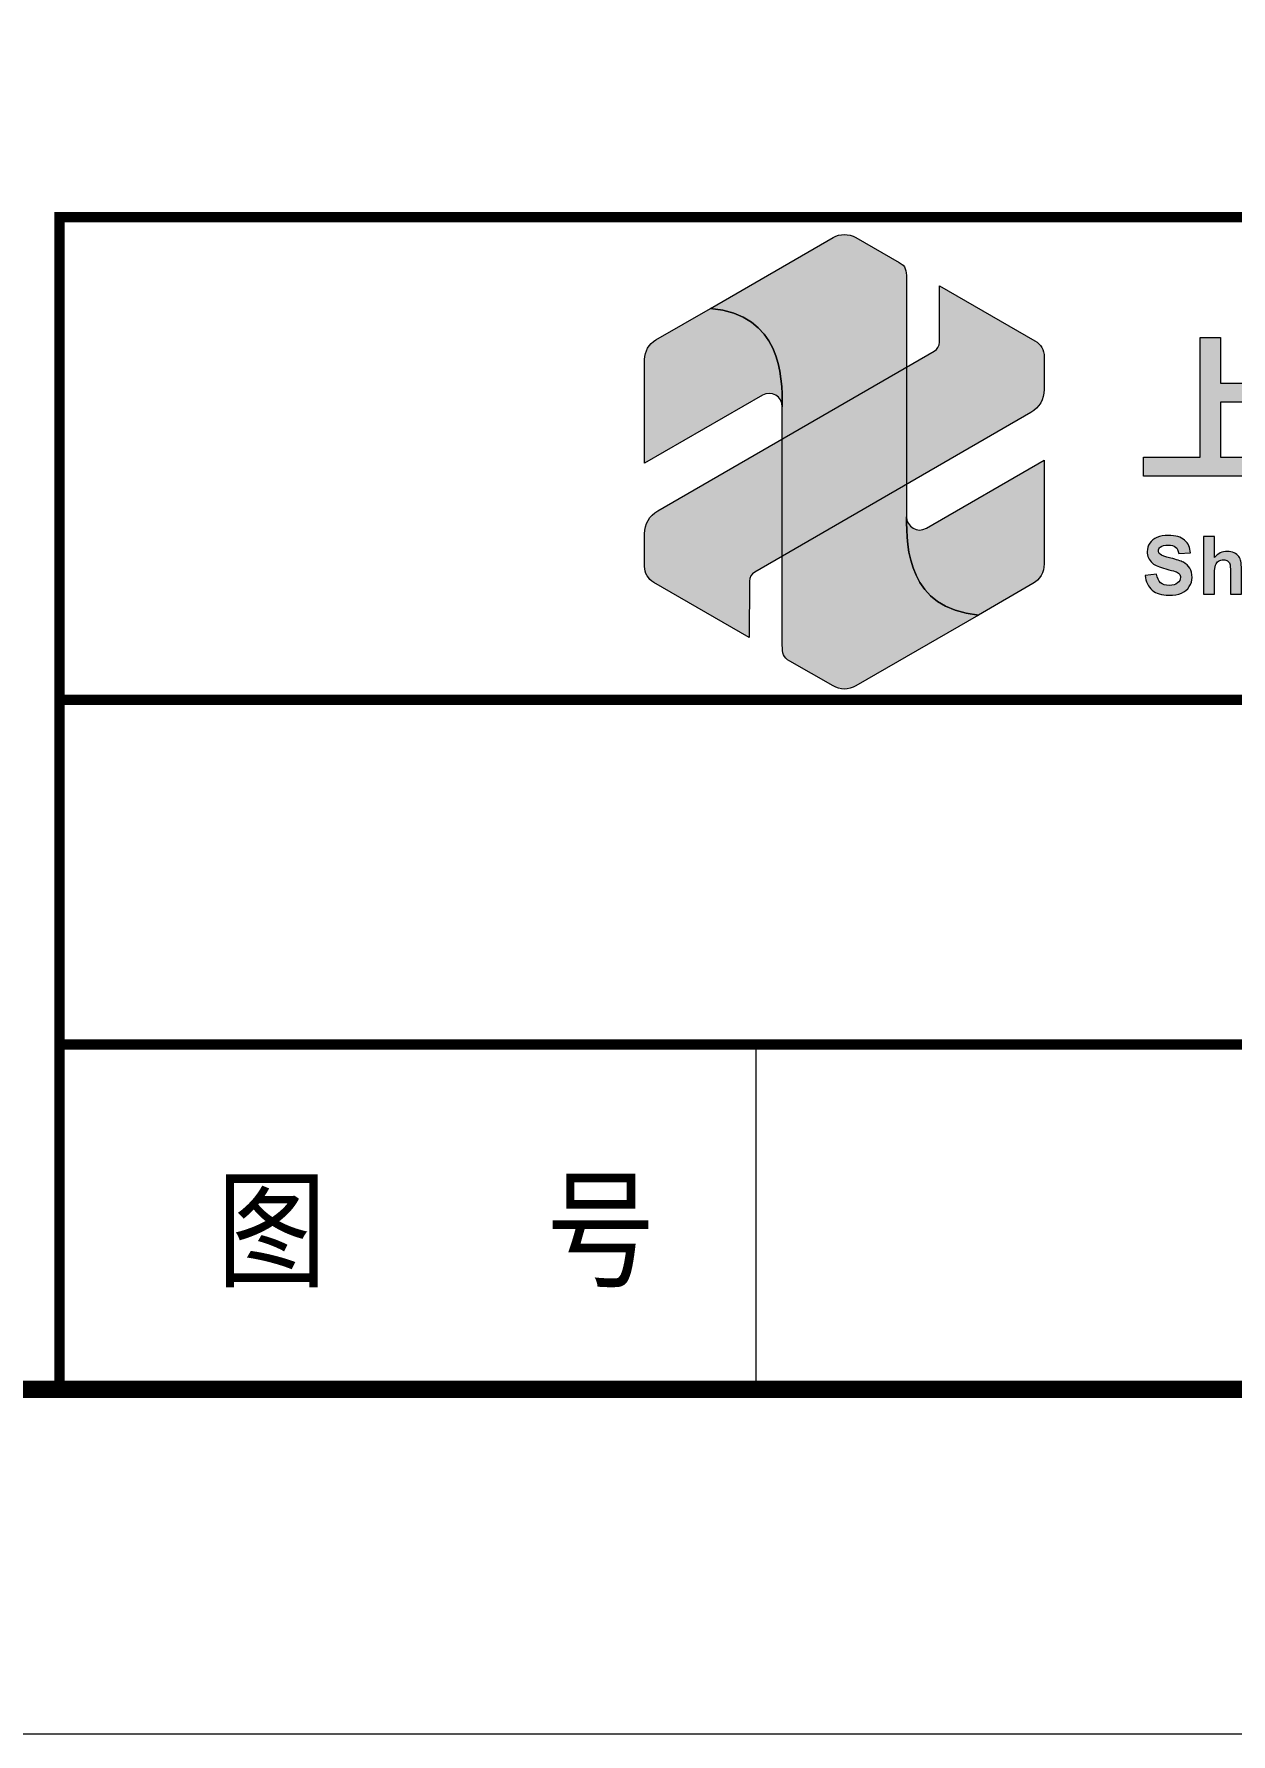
# Model space of a CAD drawing. Extents: x 148 to 221443, y -36682 to 6758.
# Drawn here: x 68713 to 69408, y -36118 to -35132 of the extents above; entities that cross this region are included whole.
import ezdxf
from ezdxf.enums import TextEntityAlignment as Align

# ---------------------------------------------------------------- set-up
doc = ezdxf.new("R2010")
doc.units = 0
doc.header["$LTSCALE"] = 10
doc.header["$MEASUREMENT"] = 0
doc.layers.add('2（细实线）', color=3, linetype='Continuous', lineweight=20)
doc.layers.add('图框层', color=7, linetype='Continuous', lineweight=15)
doc.layers.add('图层 1', color=7, linetype='Continuous')
doc.styles.add('tkhz2', font='')
doc.styles.get('tkhz2').set_extended_font_data('SimSun')

# ---------------------------------------------------------------- blocks, each defined once
blk = doc.blocks.new('block 3')
at = {"layer": '图层 1', "true_color": 0x0f208a}
h = blk.add_hatch(color=166, dxfattribs=at)
edge = h.paths.add_edge_path()
edge.add_spline(control_points=[(73.493, -141.42), (73.493, -141.42), (69.748, -143.582), (69.748, -143.582), (71.899, -143.781), (71.944, -145.62), (71.944, -146.584), (71.944, -146.584), (71.944, -153.861), (71.944, -153.861), (71.944, -154.116), (71.964, -154.233), (72.171, -154.351), (72.171, -154.351), (73.493, -155.106), (73.493, -155.106), (73.714, -155.233), (73.967, -155.234), (74.187, -155.106), (74.187, -155.106), (77.933, -152.944), (77.933, -152.944), (75.782, -152.745), (75.736, -150.907), (75.736, -149.942), (75.736, -149.942), (75.736, -142.665), (75.736, -142.665), (75.736, -142.41), (75.716, -142.293), (75.509, -142.175), (75.509, -142.175), (74.187, -141.42), (74.187, -141.42), (73.966, -141.294), (73.714, -141.293), (73.493, -141.42)], knot_values=[0, 0, 0, 0, 1, 1, 1, 2, 2, 2, 3, 3, 3, 4, 4, 4, 5, 5, 5, 6, 6, 6, 7, 7, 7, 8, 8, 8, 9, 9, 9, 10, 10, 10, 11, 11, 11, 12, 12, 12, 12], degree=3, periodic=0)
at = {"layer": '图层 1', "true_color": 0x4cab26}
h = blk.add_hatch(color=74, dxfattribs=at)
edge = h.paths.add_edge_path()
edge.add_spline(control_points=[(79.94, -146.057), (79.94, -146.057), (79.94, -145.06), (79.94, -145.06), (79.94, -144.852), (79.837, -144.673), (79.657, -144.569), (79.657, -144.569), (76.747, -142.889), (76.747, -142.889), (76.747, -142.889), (76.741, -144.609), (76.741, -144.609), (76.74, -144.727), (76.681, -144.828), (76.579, -144.888), (76.579, -144.888), (68.145, -149.76), (68.145, -149.76), (67.888, -149.908), (67.74, -150.163), (67.74, -150.46), (67.74, -150.46), (67.74, -151.457), (67.74, -151.457), (67.74, -151.665), (67.843, -151.844), (68.024, -151.948), (68.024, -151.948), (70.933, -153.628), (70.933, -153.628), (70.933, -153.628), (70.94, -151.91), (70.94, -151.91), (70.94, -151.792), (70.999, -151.69), (71.101, -151.631), (71.101, -151.631), (79.535, -146.758), (79.535, -146.758), (79.793, -146.609), (79.94, -146.354), (79.94, -146.057)], knot_values=[0, 0, 0, 0, 1, 1, 1, 2, 2, 2, 3, 3, 3, 4, 4, 4, 5, 5, 5, 6, 6, 6, 7, 7, 7, 8, 8, 8, 9, 9, 9, 10, 10, 10, 11, 11, 11, 12, 12, 12, 13, 13, 13, 14, 14, 14, 14], degree=3, periodic=0)
at = {"layer": '图层 1', "lineweight": 0}
for points, knots in [([(73.493, -141.42), (73.493, -141.42), (69.748, -143.582), (69.748, -143.582), (71.899, -143.781), (71.944, -145.62), (71.944, -146.584), (71.944, -146.584), (71.944, -153.861), (71.944, -153.861), (71.944, -154.116), (71.964, -154.233), (72.171, -154.351), (72.171, -154.351), (73.493, -155.106), (73.493, -155.106), (73.714, -155.233), (73.967, -155.234), (74.187, -155.106), (74.187, -155.106), (77.933, -152.944), (77.933, -152.944), (75.782, -152.745), (75.736, -150.907), (75.736, -149.942), (75.736, -149.942), (75.736, -142.665), (75.736, -142.665), (75.736, -142.41), (75.716, -142.293), (75.509, -142.175), (75.509, -142.175), (74.187, -141.42), (74.187, -141.42), (73.966, -141.294), (73.714, -141.293), (73.493, -141.42)], [0, 0, 0, 0, 1, 1, 1, 2, 2, 2, 3, 3, 3, 4, 4, 4, 5, 5, 5, 6, 6, 6, 7, 7, 7, 8, 8, 8, 9, 9, 9, 10, 10, 10, 11, 11, 11, 12, 12, 12, 12]), ([(79.94, -146.057), (79.94, -146.057), (79.94, -145.06), (79.94, -145.06), (79.94, -144.852), (79.837, -144.673), (79.657, -144.569), (79.657, -144.569), (76.747, -142.889), (76.747, -142.889), (76.747, -142.889), (76.741, -144.609), (76.741, -144.609), (76.74, -144.727), (76.681, -144.828), (76.579, -144.888), (76.579, -144.888), (68.145, -149.76), (68.145, -149.76), (67.888, -149.908), (67.74, -150.163), (67.74, -150.46), (67.74, -150.46), (67.74, -151.457), (67.74, -151.457), (67.74, -151.665), (67.843, -151.844), (68.024, -151.948), (68.024, -151.948), (70.933, -153.628), (70.933, -153.628), (70.933, -153.628), (70.94, -151.91), (70.94, -151.91), (70.94, -151.792), (70.999, -151.69), (71.101, -151.631), (71.101, -151.631), (79.535, -146.758), (79.535, -146.758), (79.793, -146.609), (79.94, -146.354), (79.94, -146.057)], [0, 0, 0, 0, 1, 1, 1, 2, 2, 2, 3, 3, 3, 4, 4, 4, 5, 5, 5, 6, 6, 6, 7, 7, 7, 8, 8, 8, 9, 9, 9, 10, 10, 10, 11, 11, 11, 12, 12, 12, 13, 13, 13, 14, 14, 14, 14]), ([(69.748, -143.582), (69.748, -143.582), (68.087, -144.541), (68.087, -144.541), (67.867, -144.668), (67.741, -144.887), (67.741, -145.142), (67.741, -145.142), (67.741, -148.31), (67.741, -148.31), (67.741, -148.31), (71.337, -146.234), (71.337, -146.234), (71.608, -146.077), (71.944, -146.272), (71.944, -146.584), (71.944, -145.62), (71.899, -143.781), (69.748, -143.582)], [0, 0, 0, 0, 1, 1, 1, 2, 2, 2, 3, 3, 3, 4, 4, 4, 5, 5, 5, 6, 6, 6, 6]), ([(77.933, -152.944), (77.933, -152.944), (79.593, -151.985), (79.593, -151.985), (79.813, -151.858), (79.94, -151.639), (79.94, -151.384), (79.94, -151.384), (79.94, -148.216), (79.94, -148.216), (79.94, -148.216), (76.343, -150.293), (76.343, -150.293), (76.073, -150.449), (75.736, -150.254), (75.736, -149.942), (75.736, -150.907), (75.782, -152.745), (77.933, -152.944)], [0, 0, 0, 0, 1, 1, 1, 2, 2, 2, 3, 3, 3, 4, 4, 4, 5, 5, 5, 6, 6, 6, 6])]:
    blk.add_open_spline(points, degree=3, knots=knots, dxfattribs=at)
blk = doc.blocks.new('block 5')
at = {"layer": '图层 1', "true_color": 0x0f208a}
h = blk.add_hatch(color=166, dxfattribs=at)
h.dxf.hatch_style = 2
h.paths.add_polyline_path([(87.354, -148.123), (87.354, -148.705), (82.97, -148.705), (82.97, -148.123), (84.701, -148.123), (84.701, -144.471), (85.322, -144.471), (85.322, -145.863), (87.039, -145.863), (87.039, -146.445), (85.322, -146.445), (85.322, -148.123)])
at = {"layer": '图层 1', "lineweight": 0}
blk.add_lwpolyline([(87.354, -148.123), (87.354, -148.705), (82.97, -148.705), (82.97, -148.123), (84.701, -148.123), (84.701, -144.471), (85.322, -144.471), (85.322, -145.863), (87.039, -145.863), (87.039, -146.445), (85.322, -146.445), (85.322, -148.123), (87.354, -148.123)], dxfattribs=at)
blk = doc.blocks.new('block 6')
at = {"layer": '图层 1', "true_color": 0x0f208a}
h = blk.add_hatch(color=166, dxfattribs=at)
h.dxf.hatch_style = 2
edge = h.paths.add_edge_path()
edge.add_spline(control_points=[(83.022, -151.732), (83.022, -151.732), (83.369, -151.699), (83.369, -151.699), (83.389, -151.815), (83.432, -151.9), (83.496, -151.955), (83.559, -152.009), (83.645, -152.037), (83.754, -152.037), (83.868, -152.037), (83.955, -152.012), (84.013, -151.964), (84.071, -151.915), (84.1, -151.858), (84.1, -151.794), (84.1, -151.752), (84.088, -151.716), (84.063, -151.687), (84.039, -151.658), (83.996, -151.632), (83.935, -151.611), (83.893, -151.597), (83.798, -151.571), (83.65, -151.534), (83.459, -151.486), (83.325, -151.428), (83.248, -151.36), (83.14, -151.262), (83.086, -151.144), (83.086, -151.005), (83.086, -150.915), (83.111, -150.831), (83.162, -150.753), (83.213, -150.675), (83.287, -150.615), (83.383, -150.574), (83.478, -150.533), (83.594, -150.513), (83.729, -150.513), (83.951, -150.513), (84.117, -150.561), (84.229, -150.658), (84.341, -150.755), (84.4, -150.885), (84.405, -151.047), (84.405, -151.047), (84.049, -151.063), (84.049, -151.063), (84.034, -150.972), (84.001, -150.907), (83.951, -150.867), (83.901, -150.827), (83.826, -150.808), (83.726, -150.808), (83.622, -150.808), (83.541, -150.829), (83.483, -150.871), (83.445, -150.899), (83.426, -150.935), (83.426, -150.981), (83.426, -151.022), (83.444, -151.058), (83.479, -151.087), (83.524, -151.125), (83.633, -151.165), (83.806, -151.206), (83.98, -151.247), (84.108, -151.289), (84.191, -151.332), (84.274, -151.376), (84.339, -151.436), (84.386, -151.512), (84.432, -151.587), (84.456, -151.681), (84.456, -151.792), (84.456, -151.894), (84.428, -151.988), (84.372, -152.076), (84.315, -152.164), (84.236, -152.23), (84.134, -152.273), (84.031, -152.316), (83.903, -152.337), (83.75, -152.337), (83.527, -152.337), (83.356, -152.286), (83.236, -152.183), (83.117, -152.08), (83.046, -151.929), (83.022, -151.732)], knot_values=[0, 0, 0, 0, 1, 1, 1, 2, 2, 2, 3, 3, 3, 4, 4, 4, 5, 5, 5, 6, 6, 6, 7, 7, 7, 8, 8, 8, 9, 9, 9, 10, 10, 10, 11, 11, 11, 12, 12, 12, 13, 13, 13, 14, 14, 14, 15, 15, 15, 16, 16, 16, 17, 17, 17, 18, 18, 18, 19, 19, 19, 20, 20, 20, 21, 21, 21, 22, 22, 22, 23, 23, 23, 24, 24, 24, 25, 25, 25, 26, 26, 26, 27, 27, 27, 28, 28, 28, 29, 29, 29, 30, 30, 30, 30], degree=3, periodic=0)
h = blk.add_hatch(color=166, dxfattribs=at)
h.dxf.hatch_style = 2
edge = h.paths.add_edge_path()
edge.add_spline(control_points=[(85.139, -150.543), (85.139, -150.543), (85.139, -151.191), (85.139, -151.191), (85.248, -151.064), (85.378, -151), (85.53, -151), (85.608, -151), (85.678, -151.014), (85.74, -151.043), (85.803, -151.072), (85.85, -151.109), (85.882, -151.154), (85.913, -151.199), (85.935, -151.249), (85.947, -151.303), (85.958, -151.358), (85.964, -151.442), (85.964, -151.557), (85.964, -151.557), (85.964, -152.306), (85.964, -152.306), (85.964, -152.306), (85.626, -152.306), (85.626, -152.306), (85.626, -152.306), (85.626, -151.631), (85.626, -151.631), (85.626, -151.497), (85.62, -151.412), (85.607, -151.376), (85.594, -151.34), (85.571, -151.311), (85.539, -151.29), (85.506, -151.269), (85.466, -151.258), (85.417, -151.258), (85.361, -151.258), (85.31, -151.272), (85.266, -151.299), (85.222, -151.327), (85.19, -151.368), (85.169, -151.423), (85.149, -151.477), (85.139, -151.559), (85.139, -151.666), (85.139, -151.666), (85.139, -152.306), (85.139, -152.306), (85.139, -152.306), (84.801, -152.306), (84.801, -152.306), (84.801, -152.306), (84.801, -150.543), (84.801, -150.543), (84.801, -150.543), (85.139, -150.543), (85.139, -150.543)], knot_values=[0, 0, 0, 0, 1, 1, 1, 2, 2, 2, 3, 3, 3, 4, 4, 4, 5, 5, 5, 6, 6, 6, 7, 7, 7, 8, 8, 8, 9, 9, 9, 10, 10, 10, 11, 11, 11, 12, 12, 12, 13, 13, 13, 14, 14, 14, 15, 15, 15, 16, 16, 16, 17, 17, 17, 18, 18, 18, 19, 19, 19, 19], degree=3, periodic=0)
at = {"layer": '图层 1', "lineweight": 0}
for points, knots in [([(83.022, -151.732), (83.022, -151.732), (83.369, -151.699), (83.369, -151.699), (83.389, -151.815), (83.432, -151.9), (83.496, -151.955), (83.559, -152.009), (83.645, -152.037), (83.754, -152.037), (83.868, -152.037), (83.955, -152.012), (84.013, -151.964), (84.071, -151.915), (84.1, -151.858), (84.1, -151.794), (84.1, -151.752), (84.088, -151.716), (84.063, -151.687), (84.039, -151.658), (83.996, -151.632), (83.935, -151.611), (83.893, -151.597), (83.798, -151.571), (83.65, -151.534), (83.459, -151.486), (83.325, -151.428), (83.248, -151.36), (83.14, -151.262), (83.086, -151.144), (83.086, -151.005), (83.086, -150.915), (83.111, -150.831), (83.162, -150.753), (83.213, -150.675), (83.287, -150.615), (83.383, -150.574), (83.478, -150.533), (83.594, -150.513), (83.729, -150.513), (83.951, -150.513), (84.117, -150.561), (84.229, -150.658), (84.341, -150.755), (84.4, -150.885), (84.405, -151.047), (84.405, -151.047), (84.049, -151.063), (84.049, -151.063), (84.034, -150.972), (84.001, -150.907), (83.951, -150.867), (83.901, -150.827), (83.826, -150.808), (83.726, -150.808), (83.622, -150.808), (83.541, -150.829), (83.483, -150.871), (83.445, -150.899), (83.426, -150.935), (83.426, -150.981), (83.426, -151.022), (83.444, -151.058), (83.479, -151.087), (83.524, -151.125), (83.633, -151.165), (83.806, -151.206), (83.98, -151.247), (84.108, -151.289), (84.191, -151.332), (84.274, -151.376), (84.339, -151.436), (84.386, -151.512), (84.432, -151.587), (84.456, -151.681), (84.456, -151.792), (84.456, -151.894), (84.428, -151.988), (84.372, -152.076), (84.315, -152.164), (84.236, -152.23), (84.134, -152.273), (84.031, -152.316), (83.903, -152.337), (83.75, -152.337), (83.527, -152.337), (83.356, -152.286), (83.236, -152.183), (83.117, -152.08), (83.046, -151.929), (83.022, -151.732)], [0, 0, 0, 0, 1, 1, 1, 2, 2, 2, 3, 3, 3, 4, 4, 4, 5, 5, 5, 6, 6, 6, 7, 7, 7, 8, 8, 8, 9, 9, 9, 10, 10, 10, 11, 11, 11, 12, 12, 12, 13, 13, 13, 14, 14, 14, 15, 15, 15, 16, 16, 16, 17, 17, 17, 18, 18, 18, 19, 19, 19, 20, 20, 20, 21, 21, 21, 22, 22, 22, 23, 23, 23, 24, 24, 24, 25, 25, 25, 26, 26, 26, 27, 27, 27, 28, 28, 28, 29, 29, 29, 30, 30, 30, 30]), ([(85.139, -150.543), (85.139, -150.543), (85.139, -151.191), (85.139, -151.191), (85.248, -151.064), (85.378, -151), (85.53, -151), (85.608, -151), (85.678, -151.014), (85.74, -151.043), (85.803, -151.072), (85.85, -151.109), (85.882, -151.154), (85.913, -151.199), (85.935, -151.249), (85.947, -151.303), (85.958, -151.358), (85.964, -151.442), (85.964, -151.557), (85.964, -151.557), (85.964, -152.306), (85.964, -152.306), (85.964, -152.306), (85.626, -152.306), (85.626, -152.306), (85.626, -152.306), (85.626, -151.631), (85.626, -151.631), (85.626, -151.497), (85.62, -151.412), (85.607, -151.376), (85.594, -151.34), (85.571, -151.311), (85.539, -151.29), (85.506, -151.269), (85.466, -151.258), (85.417, -151.258), (85.361, -151.258), (85.31, -151.272), (85.266, -151.299), (85.222, -151.327), (85.19, -151.368), (85.169, -151.423), (85.149, -151.477), (85.139, -151.559), (85.139, -151.666), (85.139, -151.666), (85.139, -152.306), (85.139, -152.306), (85.139, -152.306), (84.801, -152.306), (84.801, -152.306), (84.801, -152.306), (84.801, -150.543), (84.801, -150.543), (84.801, -150.543), (85.139, -150.543), (85.139, -150.543)], [0, 0, 0, 0, 1, 1, 1, 2, 2, 2, 3, 3, 3, 4, 4, 4, 5, 5, 5, 6, 6, 6, 7, 7, 7, 8, 8, 8, 9, 9, 9, 10, 10, 10, 11, 11, 11, 12, 12, 12, 13, 13, 13, 14, 14, 14, 15, 15, 15, 16, 16, 16, 17, 17, 17, 18, 18, 18, 19, 19, 19, 19])]:
    blk.add_open_spline(points, degree=3, knots=knots, dxfattribs=at)
blk = doc.blocks.new('block 4')
at = {"layer": '图层 1'}
for name in ['block 5', 'block 6']:
    blk.add_blockref(name, (0, 0), dxfattribs=at)
blk = doc.blocks.new('block 2')
at = {"layer": '图层 1'}
for name in ['block 3', 'block 4']:
    blk.add_blockref(name, (0, 0), dxfattribs=at)
blk = doc.blocks.new('a2')
at = {"layer": '图框层', "ltscale": 10}
blk.add_lwpolyline([(15311.086, 10126.742), (15905.086, 10126.742), (15905.086, 9706.742), (15311.086, 9706.742)], close=True, dxfattribs=at)
at = {"layer": '图框层', "ltscale": 10, "const_width": 0.5}
blk.add_lwpolyline([(15336.086, 10116.742), (15895.086, 10116.742), (15895.086, 9716.742), (15336.086, 9716.742)], close=True, dxfattribs=at)

msp = doc.modelspace()

# ---------------------------------------------------------------- hatches: boundary and pattern name
at = {"layer": '图框层'}
h = msp.add_hatch(color=256, dxfattribs=at)
h.dxf.hatch_style = 1
h.set_gradient(color1=(1, 64, 152), color2=(0, 162, 234))
edge = h.paths.add_edge_path()
edge.add_spline(control_points=[(69145.0327, -35323.2202), (69144.6483, -35321.7162), (69144.2032, -35320.2173), (69143.6879, -35318.7351)], knot_values=[1.56249719, 1.56249719, 1.56249719, 1.56249719, 1.62499379, 1.62499379, 1.62499379, 1.62499379], degree=3, periodic=0)
edge.add_spline(control_points=[(69143.6879, -35318.7351), (69143.1725, -35317.253), (69142.5869, -35315.7876), (69141.9215, -35314.3506)], knot_values=[1.49999987, 1.49999987, 1.49999987, 1.49999987, 1.56249719, 1.56249719, 1.56249719, 1.56249719], degree=3, periodic=0)
edge.add_spline(control_points=[(69141.9215, -35314.3506), (69141.5887, -35313.632), (69141.236, -35312.9206), (69140.8621, -35312.2177)], knot_values=[1.46874766, 1.46874766, 1.46874766, 1.46874766, 1.49999987, 1.49999987, 1.49999987, 1.49999987], degree=3, periodic=0)
edge.add_spline(control_points=[(69140.8621, -35312.2177), (69140.4883, -35311.5148), (69140.0933, -35310.8205), (69139.6759, -35310.1362)], knot_values=[1.43749566, 1.43749566, 1.43749566, 1.43749566, 1.46874766, 1.46874766, 1.46874766, 1.46874766], degree=3, periodic=0)
edge.add_spline(control_points=[(69139.6759, -35310.1362), (69139.2586, -35309.452), (69138.8189, -35308.7778), (69138.3558, -35308.1151)], knot_values=[5.56250434, 5.56250434, 5.56250434, 5.56250434, 5.59375203, 5.59375203, 5.59375203, 5.59375203], degree=3, periodic=0)
edge.add_spline(control_points=[(69139.6759, -35310.1362), (69139.2586, -35309.452), (69138.8189, -35308.7778), (69138.3558, -35308.1151)], knot_values=[1.40624797, 1.40624797, 1.40624797, 1.40624797, 1.43749566, 1.43749566, 1.43749566, 1.43749566], degree=3, periodic=0)
edge.add_spline(control_points=[(69138.3558, -35308.1151), (69137.4293, -35306.7896), (69136.4087, -35305.51), (69135.2845, -35304.288)], knot_values=[1.34374828, 1.34374828, 1.34374828, 1.34374828, 1.40624797, 1.40624797, 1.40624797, 1.40624797], degree=3, periodic=0)
edge.add_spline(control_points=[(69135.2845, -35304.288), (69134.7223, -35303.677), (69134.1342, -35303.0804), (69133.5189, -35302.4996)], knot_values=[1.31249703, 1.31249703, 1.31249703, 1.31249703, 1.34374828, 1.34374828, 1.34374828, 1.34374828], degree=3, periodic=0)
edge.add_spline(control_points=[(69133.5189, -35302.4996), (69132.9038, -35301.9189), (69132.2615, -35301.354), (69131.5909, -35300.8065)], knot_values=[1.28124859, 1.28124859, 1.28124859, 1.28124859, 1.31249703, 1.31249703, 1.31249703, 1.31249703], degree=3, periodic=0)
edge.add_spline(control_points=[(69131.5909, -35300.8065), (69130.9202, -35300.2589), (69130.2212, -35299.7286), (69129.4927, -35299.2171)], knot_values=[1.24999755, 1.24999755, 1.24999755, 1.24999755, 1.28124859, 1.28124859, 1.28124859, 1.28124859], degree=3, periodic=0)
edge.add_spline(control_points=[(69129.4927, -35299.2171), (69128.7643, -35298.7057), (69128.0063, -35298.213), (69127.2177, -35297.7405)], knot_values=[1.21874891, 1.21874891, 1.21874891, 1.21874891, 1.24999755, 1.24999755, 1.24999755, 1.24999755], degree=3, periodic=0)
edge.add_spline(control_points=[(69127.2177, -35297.7405), (69126.429, -35297.268), (69125.6096, -35296.8157), (69124.7582, -35296.3852)], knot_values=[1.18749814, 1.18749814, 1.18749814, 1.18749814, 1.21874891, 1.21874891, 1.21874891, 1.21874891], degree=3, periodic=0)
edge.add_spline(control_points=[(69124.7582, -35296.3852), (69123.907, -35295.9546), (69123.0238, -35295.5457), (69122.1075, -35295.16)], knot_values=[1.15624922, 1.15624922, 1.15624922, 1.15624922, 1.18749814, 1.18749814, 1.18749814, 1.18749814], degree=3, periodic=0)
edge.add_spline(control_points=[(69122.1075, -35295.16), (69121.1912, -35294.7743), (69120.2418, -35294.4117), (69119.2581, -35294.0737)], knot_values=[1.12499883, 1.12499883, 1.12499883, 1.12499883, 1.15624922, 1.15624922, 1.15624922, 1.15624922], degree=3, periodic=0)
edge.add_spline(control_points=[(69119.2581, -35294.0737), (69118.2744, -35293.7357), (69117.2565, -35293.4223), (69116.2031, -35293.135)], knot_values=[1.09374953, 1.09374953, 1.09374953, 1.09374953, 1.12499883, 1.12499883, 1.12499883, 1.12499883], degree=3, periodic=0)
edge.add_spline(control_points=[(69116.2031, -35293.135), (69115.1496, -35292.8477), (69114.0606, -35292.5865), (69112.935, -35292.3527)], knot_values=[1.06249938, 1.06249938, 1.06249938, 1.06249938, 1.09374953, 1.09374953, 1.09374953, 1.09374953], degree=3, periodic=0)
edge.add_spline(control_points=[(69112.935, -35292.3527), (69111.8094, -35292.119), (69110.6471, -35291.9128), (69109.447, -35291.7355)], knot_values=[1.03124985, 1.03124985, 1.03124985, 1.03124985, 1.06249938, 1.06249938, 1.06249938, 1.06249938], degree=3, periodic=0)
edge.add_spline(control_points=[(69109.447, -35291.7355), (69108.2468, -35291.5583), (69107.0087, -35291.41), (69105.7316, -35291.2922), (69105.7316, -35291.2922), (69105.7316, -35291.2922), (69105.7316, -35291.2922)], knot_values=[0.99999721, 0.99999721, 0.99999721, 0.99999721, 1.03124706, 1.03124706, 1.03124706, 1.03124985, 1.03124985, 1.03124985, 1.03124985], degree=3, periodic=0)
edge.add_spline(control_points=[(69109.447, -35291.7355), (69108.2468, -35291.5583), (69107.0087, -35291.41), (69105.7316, -35291.2922)], knot_values=[5.96875015, 5.96875015, 5.96875015, 5.96875015, 6, 6, 6, 6], degree=3, periodic=0)
edge.add_spline(control_points=[(69105.7316, -35291.2922), (69105.7316, -35291.2922), (69074.188, -35309.5056), (69074.188, -35309.5056)], knot_values=[0, 0, 0, 0, 1, 1, 1, 1], degree=3, periodic=0)
edge.add_spline(control_points=[(69074.188, -35309.5056), (69069.9955, -35311.9275), (69067.5965, -35316.084), (69067.5965, -35320.9245), (69067.5965, -35320.9245), (69067.5965, -35335.973), (69067.5965, -35351.0216)], knot_values=[1, 1, 1, 1, 2, 2, 2, 2.5, 2.5, 2.5, 2.5], degree=3, periodic=0)
edge.add_spline(control_points=[(69067.5965, -35351.0216), (69067.5965, -35366.0701), (69067.5965, -35381.1186), (69067.5965, -35381.1186), (69067.5965, -35381.1186), (69135.9268, -35341.6678), (69135.9268, -35341.6678)], knot_values=[2.5, 2.5, 2.5, 2.5, 3, 3, 3, 4, 4, 4, 4], degree=3, periodic=0)
edge.add_spline(control_points=[(69135.9268, -35341.6678), (69141.0685, -35338.696), (69147.4603, -35342.3878), (69147.4603, -35348.3247)], knot_values=[4, 4, 4, 4, 5, 5, 5, 5], degree=3, periodic=0)
edge.add_spline(control_points=[(69147.4603, -35366.965), (69147.4603, -35355.6658), (69147.4603, -35348.3247), (69147.4603, -35348.3247), (69147.4603, -35346.0341), (69147.4469, -35343.4838), (69147.3435, -35340.7673)], knot_values=[1.87499563, 1.87499563, 1.87499563, 1.87499563, 2.10541277, 2.10541277, 2.10541277, 2.23041714, 2.23041714, 2.23041714, 2.23041714], degree=3, periodic=0)
edge.add_spline(control_points=[(69147.3435, -35340.7673), (69147.4469, -35343.4838), (69147.4603, -35346.0341), (69147.4603, -35348.3247)], knot_values=[5, 5, 5, 5, 5.12500437, 5.12500437, 5.12500437, 5.12500437], degree=3, periodic=0)
edge.add_spline(control_points=[(69147.4603, -35366.965), (69147.4603, -35355.6658), (69147.4603, -35348.3247), (69147.4603, -35348.3247), (69147.4603, -35346.0341), (69147.4469, -35343.4838), (69147.3435, -35340.7673)], knot_values=[1.87499563, 1.87499563, 1.87499563, 1.87499563, 2.10541277, 2.10541277, 2.10541277, 2.23041714, 2.23041714, 2.23041714, 2.23041714], degree=3, periodic=0)
edge.add_spline(control_points=[(69147.4603, -35348.3247), (69147.4603, -35346.0341), (69147.4469, -35343.4838), (69147.3435, -35340.7673)], knot_values=[5, 5, 5, 5, 5.12500437, 5.12500437, 5.12500437, 5.12500437], degree=3, periodic=0)
edge.add_spline(control_points=[(69147.3435, -35340.7673), (69147.2402, -35338.051), (69147.0469, -35335.1684), (69146.6873, -35332.2129)], knot_values=[1.74999987, 1.74999987, 1.74999987, 1.74999987, 1.87499563, 1.87499563, 1.87499563, 1.87499563], degree=3, periodic=0)
edge.add_spline(control_points=[(69146.6873, -35332.2129), (69146.5075, -35330.735), (69146.286, -35329.2389), (69146.0135, -35327.7362)], knot_values=[1.68749656, 1.68749656, 1.68749656, 1.68749656, 1.74999987, 1.74999987, 1.74999987, 1.74999987], degree=3, periodic=0)
edge.add_spline(control_points=[(69146.0135, -35327.7362), (69145.7409, -35326.2335), (69145.4172, -35324.7243), (69145.0327, -35323.2202)], knot_values=[1.62499379, 1.62499379, 1.62499379, 1.62499379, 1.68749656, 1.68749656, 1.68749656, 1.68749656], degree=3, periodic=0)
h = msp.add_hatch(color=256, dxfattribs=at)
h.dxf.hatch_style = 1
h.set_gradient(color1=(0, 162, 234), color2=(1, 64, 152))
edge = h.paths.add_edge_path()
edge.add_spline(control_points=[(69292.7876, -35450.9479), (69296.9801, -35448.526), (69299.3791, -35444.3761), (69299.3791, -35439.5323), (69299.3791, -35439.5323), (69299.3791, -35424.4837), (69299.3791, -35409.4352)], knot_values=[1, 1, 1, 1, 2, 2, 2, 2.5, 2.5, 2.5, 2.5], degree=3, periodic=0)
edge.add_spline(control_points=[(69299.3791, -35409.4352), (69299.3791, -35394.3867), (69299.3791, -35379.3382), (69299.3791, -35379.3382), (69299.3791, -35379.3382), (69231.0487, -35418.789), (69231.0487, -35418.789)], knot_values=[2.5, 2.5, 2.5, 2.5, 3, 3, 3, 4, 4, 4, 4], degree=3, periodic=0)
edge.add_spline(control_points=[(69231.0487, -35418.789), (69225.9071, -35421.7542), (69219.5185, -35418.0624), (69219.5185, -35412.132)], knot_values=[4, 4, 4, 4, 5, 5, 5, 5], degree=3, periodic=0)
edge.add_spline(control_points=[(69219.5185, -35393.3351), (69219.5185, -35404.723), (69219.5185, -35412.132), (69219.5185, -35412.132), (69219.5185, -35414.4223), (69219.5319, -35416.9721), (69219.6351, -35419.6883)], knot_values=[7.87499562, 7.87499562, 7.87499562, 7.87499562, 8.10647613, 8.10647613, 8.10647613, 8.23148051, 8.23148051, 8.23148051, 8.23148051], degree=3, periodic=0)
edge.add_spline(control_points=[(69219.6351, -35419.6883), (69219.5319, -35416.9721), (69219.5185, -35414.4223), (69219.5185, -35412.132)], knot_values=[5, 5, 5, 5, 5.12500438, 5.12500438, 5.12500438, 5.12500438], degree=3, periodic=0)
edge.add_spline(control_points=[(69219.5185, -35393.3351), (69219.5185, -35404.723), (69219.5185, -35412.132), (69219.5185, -35412.132), (69219.5185, -35414.4223), (69219.5319, -35416.9721), (69219.6351, -35419.6883)], knot_values=[7.87499562, 7.87499562, 7.87499562, 7.87499562, 8.10647613, 8.10647613, 8.10647613, 8.23148051, 8.23148051, 8.23148051, 8.23148051], degree=3, periodic=0)
edge.add_spline(control_points=[(69219.5185, -35412.132), (69219.5185, -35414.4223), (69219.5319, -35416.9721), (69219.6351, -35419.6883)], knot_values=[5, 5, 5, 5, 5.12500438, 5.12500438, 5.12500438, 5.12500438], degree=3, periodic=0)
edge.add_spline(control_points=[(69219.6351, -35419.6883), (69219.7384, -35422.4042), (69219.9316, -35425.2864), (69220.291, -35428.2415)], knot_values=[7.74999997, 7.74999997, 7.74999997, 7.74999997, 7.87499562, 7.87499562, 7.87499562, 7.87499562], degree=3, periodic=0)
edge.add_spline(control_points=[(69220.291, -35428.2415), (69220.4708, -35429.7192), (69220.6921, -35431.2151), (69220.9646, -35432.7176)], knot_values=[7.68749656, 7.68749656, 7.68749656, 7.68749656, 7.74999997, 7.74999997, 7.74999997, 7.74999997], degree=3, periodic=0)
edge.add_spline(control_points=[(69220.9646, -35432.7176), (69221.2371, -35434.2201), (69221.5607, -35435.7292), (69221.945, -35437.2331)], knot_values=[7.62499376, 7.62499376, 7.62499376, 7.62499376, 7.68749656, 7.68749656, 7.68749656, 7.68749656], degree=3, periodic=0)
edge.add_spline(control_points=[(69221.945, -35437.2331), (69222.3293, -35438.7369), (69222.7743, -35440.2357), (69223.2896, -35441.7176)], knot_values=[7.56249719, 7.56249719, 7.56249719, 7.56249719, 7.62499376, 7.62499376, 7.62499376, 7.62499376], degree=3, periodic=0)
edge.add_spline(control_points=[(69223.2896, -35441.7176), (69224.0625, -35443.9407), (69224.9935, -35446.1261), (69226.1149, -35448.2344)], knot_values=[7.46874766, 7.46874766, 7.46874766, 7.46874766, 7.56249719, 7.56249719, 7.56249719, 7.56249719], degree=3, periodic=0)
edge.add_spline(control_points=[(69226.1149, -35448.2344), (69226.4887, -35448.9372), (69226.8837, -35449.6314), (69227.301, -35450.3157)], knot_values=[7.43749565, 7.43749565, 7.43749565, 7.43749565, 7.46874766, 7.46874766, 7.46874766, 7.46874766], degree=3, periodic=0)
edge.add_spline(control_points=[(69227.301, -35450.3157), (69227.7182, -35450.9998), (69228.1578, -35451.6739), (69228.621, -35452.3366)], knot_values=[7.40624797, 7.40624797, 7.40624797, 7.40624797, 7.43749565, 7.43749565, 7.43749565, 7.43749565], degree=3, periodic=0)
edge.add_spline(control_points=[(69228.621, -35452.3366), (69229.0841, -35452.9993), (69229.5709, -35453.6505), (69230.0824, -35454.2888)], knot_values=[7.37499626, 7.37499626, 7.37499626, 7.37499626, 7.40624797, 7.40624797, 7.40624797, 7.40624797], degree=3, periodic=0)
edge.add_spline(control_points=[(69230.0824, -35454.2888), (69230.5938, -35454.9271), (69231.1299, -35455.5523), (69231.692, -35456.1632)], knot_values=[7.34374828, 7.34374828, 7.34374828, 7.34374828, 7.37499626, 7.37499626, 7.37499626, 7.37499626], degree=3, periodic=0)
edge.add_spline(control_points=[(69231.692, -35456.1632), (69232.2541, -35456.7742), (69232.8422, -35457.3708), (69233.4574, -35457.9515)], knot_values=[7.31249688, 7.31249688, 7.31249688, 7.31249688, 7.34374828, 7.34374828, 7.34374828, 7.34374828], degree=3, periodic=0)
edge.add_spline(control_points=[(69233.4574, -35457.9515), (69234.0725, -35458.5321), (69234.7147, -35459.0969), (69235.3853, -35459.6444)], knot_values=[7.28124859, 7.28124859, 7.28124859, 7.28124859, 7.31249688, 7.31249688, 7.31249688, 7.31249688], degree=3, periodic=0)
edge.add_spline(control_points=[(69235.3853, -35459.6444), (69236.0559, -35460.192), (69236.7549, -35460.7222), (69237.4833, -35461.2337)], knot_values=[7.2499975, 7.2499975, 7.2499975, 7.2499975, 7.28124859, 7.28124859, 7.28124859, 7.28124859], degree=3, periodic=0)
edge.add_spline(control_points=[(69237.4833, -35461.2337), (69238.2117, -35461.7451), (69238.9696, -35462.2377), (69239.7583, -35462.7102)], knot_values=[7.21874891, 7.21874891, 7.21874891, 7.21874891, 7.2499975, 7.2499975, 7.2499975, 7.2499975], degree=3, periodic=0)
edge.add_spline(control_points=[(69239.7583, -35462.7102), (69240.5469, -35463.1826), (69241.3663, -35463.6349), (69242.2176, -35464.0654)], knot_values=[7.18749813, 7.18749813, 7.18749813, 7.18749813, 7.21874891, 7.21874891, 7.21874891, 7.21874891], degree=3, periodic=0)
edge.add_spline(control_points=[(69242.2176, -35464.0654), (69243.0688, -35464.4959), (69243.952, -35464.9048), (69244.8682, -35465.2905)], knot_values=[7.15624922, 7.15624922, 7.15624922, 7.15624922, 7.18749813, 7.18749813, 7.18749813, 7.18749813], degree=3, periodic=0)
edge.add_spline(control_points=[(69244.8682, -35465.2905), (69245.7845, -35465.6762), (69246.7339, -35466.0387), (69247.7176, -35466.3767)], knot_values=[7.12499878, 7.12499878, 7.12499878, 7.12499878, 7.15624922, 7.15624922, 7.15624922, 7.15624922], degree=3, periodic=0)
edge.add_spline(control_points=[(69247.7176, -35466.3767), (69248.7012, -35466.7146), (69249.7191, -35467.028), (69250.7726, -35467.3153)], knot_values=[7.09374953, 7.09374953, 7.09374953, 7.09374953, 7.12499878, 7.12499878, 7.12499878, 7.12499878], degree=3, periodic=0)
edge.add_spline(control_points=[(69250.7726, -35467.3153), (69251.826, -35467.6026), (69252.9149, -35467.8638), (69254.0405, -35468.0976)], knot_values=[7.06249963, 7.06249963, 7.06249963, 7.06249963, 7.09374953, 7.09374953, 7.09374953, 7.09374953], degree=3, periodic=0)
edge.add_spline(control_points=[(69254.0405, -35468.0976), (69255.1661, -35468.3313), (69256.3284, -35468.5375), (69257.5286, -35468.7147)], knot_values=[7.03124984, 7.03124984, 7.03124984, 7.03124984, 7.06249963, 7.06249963, 7.06249963, 7.06249963], degree=3, periodic=0)
edge.add_spline(control_points=[(69257.5286, -35468.7147), (69258.7288, -35468.8919), (69259.9668, -35469.0402), (69261.2439, -35469.158), (69261.2439, -35469.158), (69261.2439, -35469.158), (69261.2439, -35469.158)], knot_values=[7, 7, 7, 7, 7.03124984, 7.03124984, 7.03124984, 7.03124984, 7.03124984, 7.03124984, 7.03124984], degree=3, periodic=0)
edge.add_spline(control_points=[(69261.2439, -35469.158), (69261.2439, -35469.158), (69292.7876, -35450.9479), (69292.7876, -35450.9479)], knot_values=[0, 0, 0, 0, 1, 1, 1, 1], degree=3, periodic=0)

# ---------------------------------------------------------------- linework, layer by layer
msp.add_line((69132.3402, -35918.2544), (69132.3402, -35718.2544), dxfattribs=at)
at = {"layer": '图框层', "const_width": 6}
msp.add_lwpolyline([(68728.0659, -35918.2544), (72328.0659, -35918.2544), (72328.0659, -35238.2544), (68728.0659, -35238.2544)], close=True, dxfattribs=at)
for points in [[(68728.0659, -35518.2544), (72328.0659, -35518.2544)], [(68728.0659, -35718.2544), (72328.0659, -35718.2544)]]:
    msp.add_lwpolyline(points, dxfattribs=at)

# ---------------------------------------------------------------- block references
at = {"layer": '2（细实线）', "xscale": 20, "yscale": 20, "zscale": 20}
msp.add_blockref('a2', (-245573.6612, -230253.0974), dxfattribs=at)
at = {"layer": '图层 1', "xscale": 19, "yscale": 19, "zscale": 19}
msp.add_blockref('block 2', (67780.5257, -32563.2289), dxfattribs=at)

# ---------------------------------------------------------------- texts
at = {"layer": '图框层', "style": 'tkhz2', "width": 0.85}
msp.add_text('图    号', height=55, dxfattribs=at).set_placement((68946.7133, -35853.2311), align=Align.CENTER)

doc.saveas('drawing.dxf')
